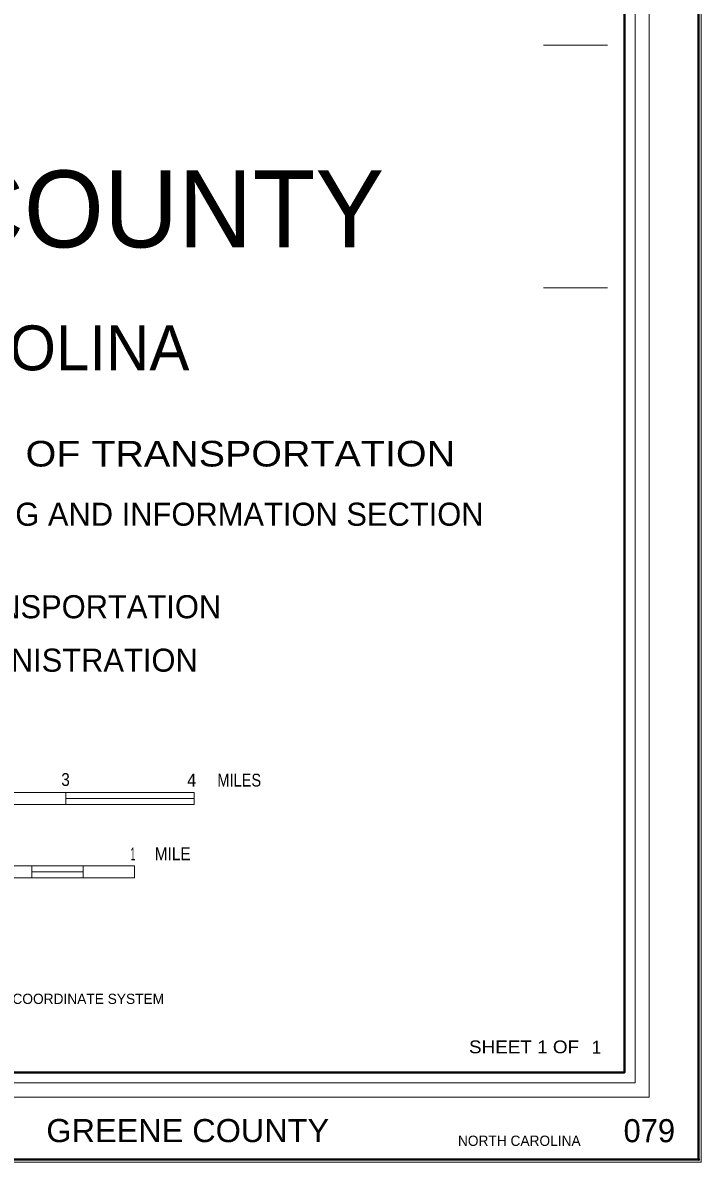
# Model space of a CAD drawing. Extents: x 673408 to 770039, y 165812 to 222209.
# Drawn here: x 761527 to 770039, y 165812 to 180112 of the extents above; entities that cross this region are included whole.
import ezdxf
from ezdxf.enums import TextEntityAlignment as Align

# ---------------------------------------------------------------- set-up
doc = ezdxf.new("R2010")
doc.units = 0
doc.header["$LTSCALE"] = 50
doc.header["$PDMODE"] = 32
doc.header["$PDSIZE"] = 25
for name, color, linetype, lineweight in [('1', 7, 'Continuous', 25), ('20', 7, 'Continuous', 40), ('61', 7, 'Continuous', 13)]:
    doc.layers.add(name, color=color, linetype=linetype, lineweight=lineweight)
doc.layers.add('12', color=7, linetype='Continuous')

msp = doc.modelspace()

# ---------------------------------------------------------------- linework, layer by layer
at = {"layer": '1', "lineweight": 13}
msp.add_lwpolyline([(770038.55, 165812.15), (673407.9, 165812.15), (673407.9, 222209.2), (770038.55, 222209.2)], close=True, dxfattribs=at)
at = {"layer": '1'}
msp.add_point((770003.55, 165847.16), dxfattribs=at)
at = {"layer": '20', "lineweight": 13}
for p, q in [((762066.47, 170302.73), (762066.47, 170452.48)), ((762066.47, 170377.6), (763675.81, 170377.6)), ((763675.81, 170302.73), (763675.81, 170452.48)), ((761641.51, 169380.82), (761641.51, 169530.57)), ((762285.24, 169380.82), (762285.24, 169530.57)), ((762928.98, 169380.82), (762928.98, 169530.57)), ((760997.77, 169380.82), (761641.51, 169380.82)), ((761641.51, 169455.7), (762285.24, 169455.7)), ((761641.51, 169380.82), (762285.24, 169380.82)), ((762285.24, 169380.82), (762928.98, 169380.82))]:
    msp.add_line(p, q, dxfattribs=at)
at = {"layer": '20'}
for points in [[(673442.91, 222174.2), (770003.55, 222174.2), (770003.55, 165847.16), (673442.91, 165847.16)], [(676630.76, 221065.23), (769078.04, 221065.23), (769078.04, 166938.87), (676630.76, 166938.87)]]:
    msp.add_lwpolyline(points, close=True, dxfattribs=at)
at = {"layer": '20', "lineweight": 13}
msp.add_lwpolyline([(676321.57, 221390.7), (676321.57, 166629.59), (676500.12, 166808.26), (676500.12, 221195.87), (769208.65, 221195.87), (769208.65, 166808.26), (676500.12, 166808.26), (676321.57, 166629.59), (769387.23, 166629.59), (769387.23, 221390.7)], close=True, dxfattribs=at)
for points in [[(758847.78, 170452.48), (760457.12, 170452.48), (762066.47, 170452.48), (763675.81, 170452.48)], [(758847.78, 170302.73), (760457.12, 170302.73), (762066.47, 170302.73), (763675.81, 170302.73)], [(756491.61, 169530.57), (757135.34, 169530.57), (757779.08, 169530.57), (758422.82, 169530.57), (759066.56, 169530.57), (759710.29, 169530.57), (760354.03, 169530.57), (760997.77, 169530.57), (761641.51, 169530.57), (762285.24, 169530.57), (762928.98, 169530.57)]]:
    msp.add_lwpolyline(points, dxfattribs=at)
at = {"layer": '61'}
for points in [[(768060.31, 179832), (768062.31, 179832), (768064.31, 179832), (768066.31, 179832), (768068.31, 179832), (768070.31, 179832), (768072.31, 179832), (768074.31, 179832), (768076.31, 179832), (768078.31, 179832), (768080.31, 179832), (768082.31, 179832), (768084.31, 179832), (768086.31, 179832), (768088.31, 179832), (768090.31, 179832), (768092.31, 179832), (768094.31, 179832), (768096.31, 179832), (768098.31, 179832), (768100.31, 179832), (768102.31, 179832), (768104.31, 179832), (768106.31, 179832), (768108.31, 179832), (768110.31, 179832), (768112.31, 179832), (768114.31, 179832), (768116.31, 179832), (768118.31, 179832), (768120.31, 179832), (768122.31, 179832), (768124.31, 179832), (768126.31, 179832), (768128.31, 179832), (768130.31, 179832), (768132.31, 179832), (768134.31, 179832), (768136.31, 179832), (768138.31, 179832), (768140.31, 179832), (768142.31, 179832), (768144.31, 179832), (768146.31, 179832), (768148.31, 179832), (768150.31, 179832), (768152.31, 179832), (768154.31, 179832), (768156.31, 179832), (768158.31, 179832), (768160.31, 179832), (768162.31, 179832), (768164.31, 179832), (768166.31, 179832), (768168.31, 179832), (768170.31, 179832), (768172.31, 179832), (768174.31, 179832), (768176.31, 179832), (768178.31, 179832), (768180.31, 179832), (768182.31, 179832), (768184.31, 179832), (768186.31, 179832), (768188.31, 179832), (768190.31, 179832), (768192.31, 179832), (768194.31, 179832), (768196.31, 179832), (768198.31, 179832), (768200.31, 179832), (768202.31, 179832), (768204.31, 179832), (768206.31, 179832), (768208.31, 179832), (768210.31, 179832), (768212.31, 179832), (768214.31, 179832), (768216.31, 179832), (768218.31, 179832), (768220.31, 179832), (768222.31, 179832), (768224.31, 179832), (768226.31, 179832), (768228.31, 179832), (768230.31, 179832), (768232.31, 179832), (768234.31, 179832), (768236.31, 179832), (768238.31, 179832), (768240.31, 179832), (768242.31, 179832), (768244.31, 179832), (768246.31, 179832), (768248.31, 179832), (768250.31, 179832), (768252.31, 179832), (768254.31, 179832), (768256.31, 179832), (768258.31, 179832)], [(768258.31, 179832), (768260.31, 179832), (768262.31, 179832), (768264.31, 179832), (768266.31, 179832), (768268.31, 179832), (768270.31, 179832), (768272.31, 179832), (768274.31, 179832), (768276.31, 179832), (768278.31, 179832), (768280.31, 179832), (768282.31, 179832), (768284.31, 179832), (768286.31, 179832), (768288.31, 179832), (768290.31, 179832), (768292.31, 179832), (768294.31, 179832), (768296.31, 179832), (768298.31, 179832), (768300.31, 179832), (768302.31, 179832), (768304.31, 179832), (768306.31, 179832), (768308.31, 179832), (768310.31, 179832), (768312.31, 179832), (768314.31, 179832), (768316.31, 179832), (768318.31, 179832), (768320.31, 179832), (768322.31, 179832), (768324.31, 179832), (768326.31, 179832), (768328.31, 179832), (768330.31, 179832), (768332.31, 179832), (768334.31, 179832), (768336.31, 179832), (768338.31, 179832), (768340.31, 179832), (768342.31, 179832), (768344.31, 179832), (768346.31, 179832), (768348.31, 179832), (768350.31, 179832), (768352.31, 179832), (768354.31, 179832), (768356.31, 179832), (768358.31, 179832), (768360.31, 179832), (768362.31, 179832), (768364.31, 179832), (768366.31, 179832), (768368.31, 179832), (768370.31, 179832), (768372.31, 179832), (768374.31, 179832), (768376.31, 179832), (768378.31, 179832), (768380.31, 179832), (768382.31, 179832), (768384.31, 179832), (768386.31, 179832), (768388.31, 179832), (768390.31, 179832), (768392.31, 179832), (768394.31, 179832), (768396.31, 179832), (768398.31, 179832), (768400.31, 179832), (768402.31, 179832), (768404.31, 179832), (768406.31, 179832), (768408.31, 179832), (768410.31, 179832), (768412.31, 179832), (768414.31, 179832), (768416.31, 179832), (768418.31, 179832), (768420.31, 179832), (768422.31, 179832), (768424.31, 179832), (768426.31, 179832), (768428.31, 179832), (768430.31, 179832), (768432.31, 179832), (768434.31, 179832), (768436.31, 179832), (768438.31, 179832), (768440.31, 179832), (768442.31, 179832), (768444.31, 179832), (768446.31, 179832), (768448.31, 179832), (768450.31, 179832), (768452.31, 179832), (768454.31, 179832), (768456.31, 179832)], [(768456.31, 179832), (768458.31, 179832), (768460.31, 179832), (768462.31, 179832), (768464.31, 179832), (768466.31, 179832), (768468.31, 179832), (768470.31, 179832), (768472.31, 179832), (768474.31, 179832), (768476.31, 179832), (768478.31, 179832), (768480.31, 179832), (768482.31, 179832), (768484.31, 179832), (768486.31, 179832), (768488.31, 179832), (768490.31, 179832), (768492.31, 179832), (768494.31, 179832), (768496.31, 179832), (768498.31, 179832), (768500.31, 179832), (768502.31, 179832), (768504.31, 179832), (768506.31, 179832), (768508.31, 179832), (768510.31, 179832), (768512.31, 179832), (768514.31, 179832), (768516.31, 179832), (768518.31, 179832), (768520.31, 179832), (768522.31, 179832), (768524.31, 179832), (768526.31, 179832), (768528.31, 179832), (768530.31, 179832), (768532.31, 179832), (768534.31, 179832), (768536.31, 179832), (768538.31, 179832), (768540.31, 179832), (768542.31, 179832), (768544.31, 179832), (768546.31, 179832), (768548.31, 179832), (768550.31, 179832), (768552.31, 179832), (768554.31, 179832), (768556.31, 179832), (768558.31, 179832), (768560.31, 179832), (768562.31, 179832), (768564.31, 179832), (768566.31, 179832), (768568.31, 179832), (768570.31, 179832), (768572.31, 179832), (768574.31, 179832), (768576.31, 179832), (768578.31, 179832), (768580.31, 179832), (768582.31, 179832), (768584.31, 179832), (768586.31, 179832), (768588.31, 179832), (768590.31, 179832), (768592.31, 179832), (768594.31, 179832), (768596.31, 179832), (768598.31, 179832), (768600.31, 179832), (768602.31, 179832), (768604.31, 179832), (768606.31, 179832), (768608.31, 179832), (768610.31, 179832), (768612.31, 179832), (768614.31, 179832), (768616.31, 179832), (768618.31, 179832), (768620.31, 179832), (768622.31, 179832), (768624.31, 179832), (768626.31, 179832), (768628.31, 179832), (768630.31, 179832), (768632.31, 179832), (768634.31, 179832), (768636.31, 179832), (768638.31, 179832), (768640.31, 179832), (768642.31, 179832), (768644.31, 179832), (768646.31, 179832), (768648.31, 179832), (768650.31, 179832), (768652.31, 179832), (768654.31, 179832)], [(768654.31, 179832), (768656.31, 179832), (768658.31, 179832), (768660.31, 179832), (768662.31, 179832), (768664.31, 179832), (768666.31, 179832), (768668.31, 179832), (768670.31, 179832), (768672.31, 179832), (768674.31, 179832), (768676.31, 179832), (768678.31, 179832), (768680.31, 179832), (768682.31, 179832), (768684.31, 179832), (768686.31, 179832), (768688.31, 179832), (768690.31, 179832), (768692.31, 179832), (768694.31, 179832), (768696.31, 179832), (768698.31, 179832), (768700.31, 179832), (768702.31, 179832), (768704.31, 179832), (768706.31, 179832), (768708.31, 179832), (768710.31, 179832), (768712.31, 179832), (768714.31, 179832), (768716.31, 179832), (768718.31, 179832), (768720.31, 179832), (768722.31, 179832), (768724.31, 179832), (768726.31, 179832), (768728.31, 179832), (768730.31, 179832), (768732.31, 179832), (768734.31, 179832), (768736.31, 179832), (768738.31, 179832), (768740.31, 179832), (768742.31, 179832), (768744.31, 179832), (768746.31, 179832), (768748.31, 179832), (768750.31, 179832), (768752.31, 179832), (768754.31, 179832), (768756.31, 179832), (768758.31, 179832), (768760.31, 179832), (768762.31, 179832), (768764.31, 179832), (768766.31, 179832), (768768.31, 179832), (768770.31, 179832), (768772.31, 179832), (768774.31, 179832), (768776.31, 179832), (768778.31, 179832), (768780.31, 179832), (768782.31, 179832), (768784.31, 179832), (768786.31, 179832), (768788.31, 179832), (768790.31, 179832), (768792.31, 179832), (768794.31, 179832), (768796.31, 179832), (768798.31, 179832), (768800.31, 179832), (768802.31, 179832), (768804.31, 179832), (768806.31, 179832), (768808.31, 179832), (768810.31, 179832), (768812.31, 179832), (768814.31, 179832), (768816.31, 179832), (768818.31, 179832), (768820.31, 179832), (768822.31, 179832), (768824.31, 179832), (768826.31, 179832), (768828.31, 179832), (768830.31, 179832), (768832.31, 179832), (768834.31, 179832), (768836.31, 179832), (768838.31, 179832), (768840.31, 179832), (768842.31, 179832), (768844.31, 179832), (768846.31, 179832), (768848.31, 179832), (768850.31, 179832), (768852.31, 179832)], [(768852.31, 179832), (768854.31, 179832), (768856.31, 179832), (768858.31, 179832), (768860.31, 179832), (768862.31, 179832), (768864.81, 179832)], [(768060.31, 176784), (768062.31, 176784), (768064.31, 176784), (768066.31, 176784), (768068.31, 176784), (768070.31, 176784), (768072.31, 176784), (768074.31, 176784), (768076.31, 176784), (768078.31, 176784), (768080.31, 176784), (768082.31, 176784), (768084.31, 176784), (768086.31, 176784), (768088.31, 176784), (768090.31, 176784), (768092.31, 176784), (768094.31, 176784), (768096.31, 176784), (768098.31, 176784), (768100.31, 176784), (768102.31, 176784), (768104.31, 176784), (768106.31, 176784), (768108.31, 176784), (768110.31, 176784), (768112.31, 176784), (768114.31, 176784), (768116.31, 176784), (768118.31, 176784), (768120.31, 176784), (768122.31, 176784), (768124.31, 176784), (768126.31, 176784), (768128.31, 176784), (768130.31, 176784), (768132.31, 176784), (768134.31, 176784), (768136.31, 176784), (768138.31, 176784), (768140.31, 176784), (768142.31, 176784), (768144.31, 176784), (768146.31, 176784), (768148.31, 176784), (768150.31, 176784), (768152.31, 176784), (768154.31, 176784), (768156.31, 176784), (768158.31, 176784), (768160.31, 176784), (768162.31, 176784), (768164.31, 176784), (768166.31, 176784), (768168.31, 176784), (768170.31, 176784), (768172.31, 176784), (768174.31, 176784), (768176.31, 176784), (768178.31, 176784), (768180.31, 176784), (768182.31, 176784), (768184.31, 176784), (768186.31, 176784), (768188.31, 176784), (768190.31, 176784), (768192.31, 176784), (768194.31, 176784), (768196.31, 176784), (768198.31, 176784), (768200.31, 176784), (768202.31, 176784), (768204.31, 176784), (768206.31, 176784), (768208.31, 176784), (768210.31, 176784), (768212.31, 176784), (768214.31, 176784), (768216.31, 176784), (768218.31, 176784), (768220.31, 176784), (768222.31, 176784), (768224.31, 176784), (768226.31, 176784), (768228.31, 176784), (768230.31, 176784), (768232.31, 176784), (768234.31, 176784), (768236.31, 176784), (768238.31, 176784), (768240.31, 176784), (768242.31, 176784), (768244.31, 176784), (768246.31, 176784), (768248.31, 176784), (768250.31, 176784), (768252.31, 176784), (768254.31, 176784), (768256.31, 176784), (768258.31, 176784)], [(768258.31, 176784), (768260.31, 176784), (768262.31, 176784), (768264.31, 176784), (768266.31, 176784), (768268.31, 176784), (768270.31, 176784), (768272.31, 176784), (768274.31, 176784), (768276.31, 176784), (768278.31, 176784), (768280.31, 176784), (768282.31, 176784), (768284.31, 176784), (768286.31, 176784), (768288.31, 176784), (768290.31, 176784), (768292.31, 176784), (768294.31, 176784), (768296.31, 176784), (768298.31, 176784), (768300.31, 176784), (768302.31, 176784), (768304.31, 176784), (768306.31, 176784), (768308.31, 176784), (768310.31, 176784), (768312.31, 176784), (768314.31, 176784), (768316.31, 176784), (768318.31, 176784), (768320.31, 176784), (768322.31, 176784), (768324.31, 176784), (768326.31, 176784), (768328.31, 176784), (768330.31, 176784), (768332.31, 176784), (768334.31, 176784), (768336.31, 176784), (768338.31, 176784), (768340.31, 176784), (768342.31, 176784), (768344.31, 176784), (768346.31, 176784), (768348.31, 176784), (768350.31, 176784), (768352.31, 176784), (768354.31, 176784), (768356.31, 176784), (768358.31, 176784), (768360.31, 176784), (768362.31, 176784), (768364.31, 176784), (768366.31, 176784), (768368.31, 176784), (768370.31, 176784), (768372.31, 176784), (768374.31, 176784), (768376.31, 176784), (768378.31, 176784), (768380.31, 176784), (768382.31, 176784), (768384.31, 176784), (768386.31, 176784), (768388.31, 176784), (768390.31, 176784), (768392.31, 176784), (768394.31, 176784), (768396.31, 176784), (768398.31, 176784), (768400.31, 176784), (768402.31, 176784), (768404.31, 176784), (768406.31, 176784), (768408.31, 176784), (768410.31, 176784), (768412.31, 176784), (768414.31, 176784), (768416.31, 176784), (768418.31, 176784), (768420.31, 176784), (768422.31, 176784), (768424.31, 176784), (768426.31, 176784), (768428.31, 176784), (768430.31, 176784), (768432.31, 176784), (768434.31, 176784), (768436.31, 176784), (768438.31, 176784), (768440.31, 176784), (768442.31, 176784), (768444.31, 176784), (768446.31, 176784), (768448.31, 176784), (768450.31, 176784), (768452.31, 176784), (768454.31, 176784), (768456.31, 176784)], [(768456.31, 176784), (768458.31, 176784), (768460.31, 176784), (768462.31, 176784), (768464.31, 176784), (768466.31, 176784), (768468.31, 176784), (768470.31, 176784), (768472.31, 176784), (768474.31, 176784), (768476.31, 176784), (768478.31, 176784), (768480.31, 176784), (768482.31, 176784), (768484.31, 176784), (768486.31, 176784), (768488.31, 176784), (768490.31, 176784), (768492.31, 176784), (768494.31, 176784), (768496.31, 176784), (768498.31, 176784), (768500.31, 176784), (768502.31, 176784), (768504.31, 176784), (768506.31, 176784), (768508.31, 176784), (768510.31, 176784), (768512.31, 176784), (768514.31, 176784), (768516.31, 176784), (768518.31, 176784), (768520.31, 176784), (768522.31, 176784), (768524.31, 176784), (768526.31, 176784), (768528.31, 176784), (768530.31, 176784), (768532.31, 176784), (768534.31, 176784), (768536.31, 176784), (768538.31, 176784), (768540.31, 176784), (768542.31, 176784), (768544.31, 176784), (768546.31, 176784), (768548.31, 176784), (768550.31, 176784), (768552.31, 176784), (768554.31, 176784), (768556.31, 176784), (768558.31, 176784), (768560.31, 176784), (768562.31, 176784), (768564.31, 176784), (768566.31, 176784), (768568.31, 176784), (768570.31, 176784), (768572.31, 176784), (768574.31, 176784), (768576.31, 176784), (768578.31, 176784), (768580.31, 176784), (768582.31, 176784), (768584.31, 176784), (768586.31, 176784), (768588.31, 176784), (768590.31, 176784), (768592.31, 176784), (768594.31, 176784), (768596.31, 176784), (768598.31, 176784), (768600.31, 176784), (768602.31, 176784), (768604.31, 176784), (768606.31, 176784), (768608.31, 176784), (768610.31, 176784), (768612.31, 176784), (768614.31, 176784), (768616.31, 176784), (768618.31, 176784), (768620.31, 176784), (768622.31, 176784), (768624.31, 176784), (768626.31, 176784), (768628.31, 176784), (768630.31, 176784), (768632.31, 176784), (768634.31, 176784), (768636.31, 176784), (768638.31, 176784), (768640.31, 176784), (768642.31, 176784), (768644.31, 176784), (768646.31, 176784), (768648.31, 176784), (768650.31, 176784), (768652.31, 176784), (768654.31, 176784)], [(768654.31, 176784), (768656.31, 176784), (768658.31, 176784), (768660.31, 176784), (768662.31, 176784), (768664.31, 176784), (768666.31, 176784), (768668.31, 176784), (768670.31, 176784), (768672.31, 176784), (768674.31, 176784), (768676.31, 176784), (768678.31, 176784), (768680.31, 176784), (768682.31, 176784), (768684.31, 176784), (768686.31, 176784), (768688.31, 176784), (768690.31, 176784), (768692.31, 176784), (768694.31, 176784), (768696.31, 176784), (768698.31, 176784), (768700.31, 176784), (768702.31, 176784), (768704.31, 176784), (768706.31, 176784), (768708.31, 176784), (768710.31, 176784), (768712.31, 176784), (768714.31, 176784), (768716.31, 176784), (768718.31, 176784), (768720.31, 176784), (768722.31, 176784), (768724.31, 176784), (768726.31, 176784), (768728.31, 176784), (768730.31, 176784), (768732.31, 176784), (768734.31, 176784), (768736.31, 176784), (768738.31, 176784), (768740.31, 176784), (768742.31, 176784), (768744.31, 176784), (768746.31, 176784), (768748.31, 176784), (768750.31, 176784), (768752.31, 176784), (768754.31, 176784), (768756.31, 176784), (768758.31, 176784), (768760.31, 176784), (768762.31, 176784), (768764.31, 176784), (768766.31, 176784), (768768.31, 176784), (768770.31, 176784), (768772.31, 176784), (768774.31, 176784), (768776.31, 176784), (768778.31, 176784), (768780.31, 176784), (768782.31, 176784), (768784.31, 176784), (768786.31, 176784), (768788.31, 176784), (768790.31, 176784), (768792.31, 176784), (768794.31, 176784), (768796.31, 176784), (768798.31, 176784), (768800.31, 176784), (768802.31, 176784), (768804.31, 176784), (768806.31, 176784), (768808.31, 176784), (768810.31, 176784), (768812.31, 176784), (768814.31, 176784), (768816.31, 176784), (768818.31, 176784), (768820.31, 176784), (768822.31, 176784), (768824.31, 176784), (768826.31, 176784), (768828.31, 176784), (768830.31, 176784), (768832.31, 176784), (768834.31, 176784), (768836.31, 176784), (768838.31, 176784), (768840.31, 176784), (768842.31, 176784), (768844.31, 176784), (768846.31, 176784), (768848.31, 176784), (768850.31, 176784), (768852.31, 176784)], [(768852.31, 176784), (768854.31, 176784), (768856.31, 176784), (768858.31, 176784), (768860.31, 176784), (768862.31, 176784), (768864.81, 176784)]]:
    msp.add_lwpolyline(points, dxfattribs=at)

# ---------------------------------------------------------------- texts
at = {"layer": '12'}
msp.add_text('     GREENE COUNTY    ', height=965.6, dxfattribs=at).set_placement((760248.37, 177293.28), align=Align.CENTER)
for s, height, rotation, p in [('NORTH CAROLINA', 563.3, 0.007, (760248.4, 175750.59)), ('STATE ROAD MAINTENANCE UNIT - MAPPING AND INFORMATION SECTION', 289.7, 0.002, (760248.78, 173799.79)), ('U.S.DEPARTMENT OF TRANSPORTATION', 289.7, 0.006, (760142.12, 172638.69)), ('FEDERAL HIGHWAY ADMINISTRATION', 289.7, 0.006, (760138.69, 171967.97))]:
    msp.add_text(s, height=height, rotation=rotation, dxfattribs=at).set_placement(p, align=Align.CENTER)
at = {"layer": '12', "width": 1.15}
msp.add_text('NORTH CAROLINA DEPARTMENT OF TRANSPORTATION', height=321.8, rotation=0.007, dxfattribs=at).set_placement((760200.81, 174543.05), align=Align.CENTER)
at = {"layer": '20'}
for s, height, width, p in [('3', 161, 0.9, (762063.32, 170534.48)), ('4', 161, 0.95, (763645.95, 170527.25)), ('MILES', 161, 0.85, (764242.37, 170527.06)), ('1', 161, 0.5, (762908.84, 169601.9)), ('MILE', 161, 0.9, (763407.47, 169602.2)), ('SHEET 1 OF', 160.9, 1.1, (767815.91, 167179.17)), ('GREENE COUNTY      ', 289.7, 1.05, (763935.36, 166064.45))]:
    msp.add_text(s, height=height, dxfattribs=dict(at, width=width)).set_placement(p, align=Align.CENTER)
msp.add_text('10,000 FOOT GRID BASED ON NORTH CAROLINA PLANE COORDINATE SYSTEM', height=128.7, rotation=359.995, dxfattribs=at).set_placement((759990.93, 167798.45), align=Align.CENTER)
for s, height, p in [('1  ', 160.9, (768784.02, 167175.26)), ('079', 289.7, (769387.67, 166063.11))]:
    msp.add_text(s, height=height, dxfattribs=at).set_placement(p, align=Align.CENTER)
msp.add_text('NORTH CAROLINA', height=128.7, dxfattribs=at).set_placement((766986.31, 166017.01))

doc.saveas('drawing.dxf')
